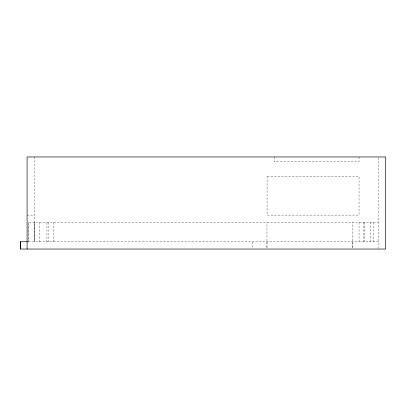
<?xml version="1.0" encoding="UTF-8"?>
<svg xmlns="http://www.w3.org/2000/svg" width="406" height="406" viewBox="0 0 406 406"><rect width="100%" height="100%" fill="white"/><g stroke="black" fill="none" stroke-linecap="round" stroke-linejoin="round"><path stroke-width="0.3" stroke-dasharray="2.03 1.52" d="M28.78 222.386L28.78 241.768L28.78 222.386L378.433 222.386M266.97 241.768L266.97 248.431L266.97 222.386M352.261 241.768L352.261 248.431L352.261 222.386M370.434 241.768L370.434 222.386M378.915 248.431L378.915 241.768L27.902 241.768M27.085 215.114L34.353 215.114M378.433 157.589L378.433 241.768M373.586 222.386L373.586 241.768M364.38 222.386L364.38 241.768M363.893 222.386L363.893 241.768M359.046 156.96L359.046 161.806L274.238 161.806L274.238 156.96M359.046 222.386L359.046 241.768M252.43 241.768L252.43 248.431M53.739 222.386L53.739 241.768M48.893 222.386L48.893 241.768M46.954 222.386L46.954 241.768M39.199 222.386L39.199 241.768M34.353 156.96L34.353 241.768M34.84 222.386L34.84 241.768L34.84 222.386M267.077 176.346L267.082 215.114L359.046 215.119L359.041 176.346L267.077 176.346"/><path stroke-width="0.61" d="M27.085 249.04L27.085 156.96L385.7 156.96L385.7 249.04L20.3 249.04L20.3 241.768L27.567 241.768M20.3 241.768L20.3 249.04"/></g></svg>
